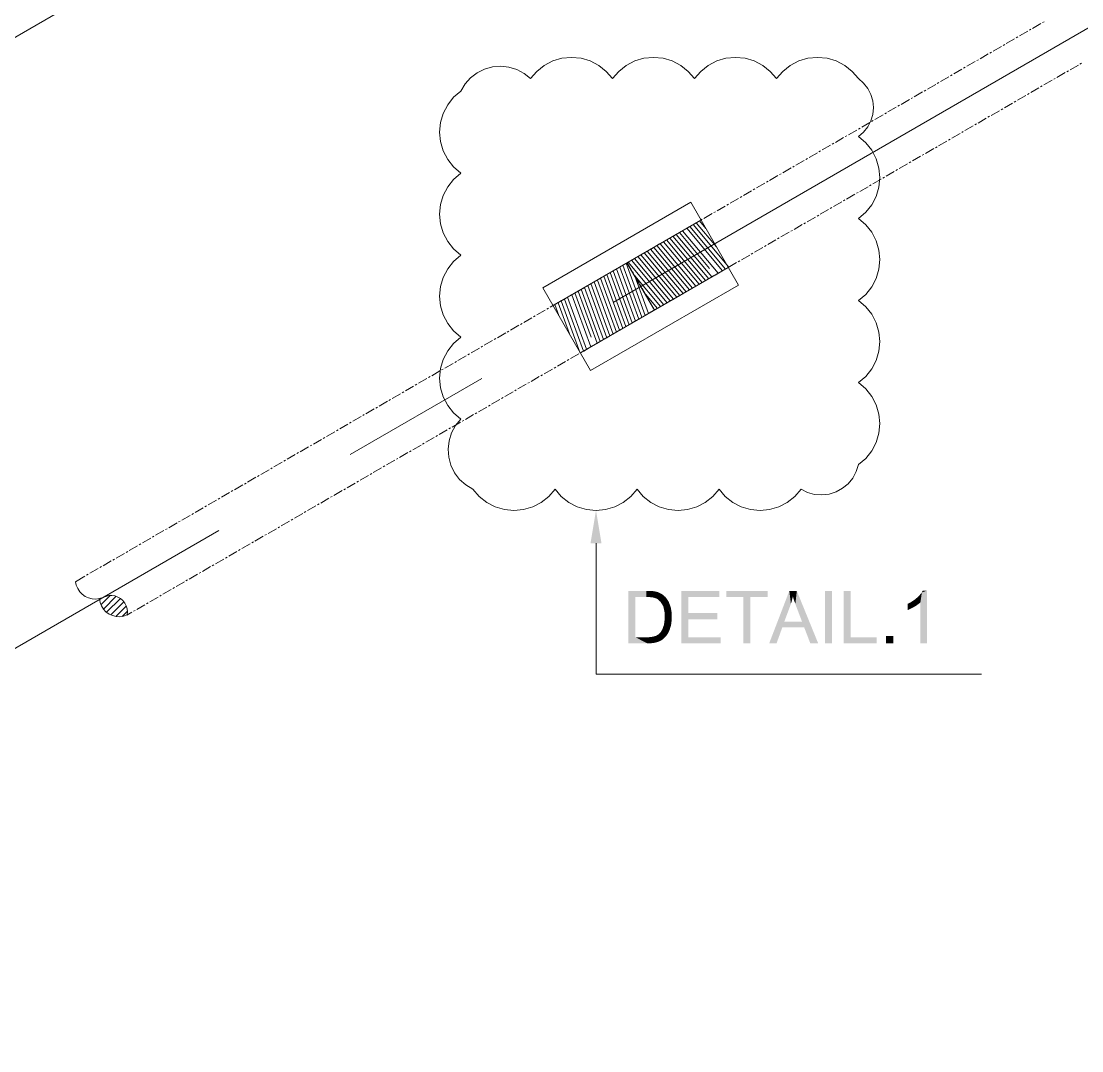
# Model space of a CAD drawing. Header units: millimetres. Extents: x 2 to 579, y 1 to 405.
# Drawn here: x 179.01 to 196.47, y 126.18 to 143.12 of the extents above; entities that cross this region are included whole.
import ezdxf

# ---------------------------------------------------------------- set-up
doc = ezdxf.new("R2010")
doc.units = ezdxf.units.MM
doc.linetypes.add('XKITLINE00', pattern=[0])
doc.layers.add('LinkedObject', color=7, linetype='Continuous', lineweight=0)

# ---------------------------------------------------------------- blocks, each defined once
blk = doc.blocks.new('*A4')
at = {"layer": 'LinkedObject'}
for color, points in [(6, [(188.567, 134.532), (188.387, 134.532), (188.477, 135.072)]), (7, [(189.011, 133.748), (189.125, 133.646), (189.011, 132.884)]), (7, [(189.306, 133.646), (189.011, 133.748), (189.308, 133.748)]), (7, [(189.125, 133.646), (189.011, 133.748), (189.306, 133.646)]), (7, [(189.308, 133.748), (189.357, 133.646), (189.306, 133.646)]), (7, [(189.358, 133.748), (189.357, 133.646), (189.308, 133.748)]), (7, [(189.358, 133.748), (189.431, 133.637), (189.357, 133.646)]), (7, [(189.435, 133.742), (189.431, 133.637), (189.358, 133.748)]), (7, [(189.997, 133.382), (189.883, 132.884), (189.883, 133.748)]), (7, [(189.997, 133.382), (189.883, 133.748), (189.997, 133.646)]), (7, [(190.508, 133.646), (189.883, 133.748), (190.508, 133.748)]), (7, [(189.997, 133.646), (189.883, 133.748), (190.508, 133.646)]), (7, [(190.621, 133.748), (190.905, 133.646), (190.621, 133.646)]), (7, [(191.019, 133.646), (190.905, 133.646), (190.621, 133.748)]), (7, [(191.019, 133.646), (190.621, 133.748), (191.305, 133.748)]), (7, [(191.019, 133.646), (191.305, 133.748), (191.305, 133.646)]), (7, [(191.66, 133.748), (191.671, 133.492), (191.328, 132.884)]), (7, [(191.671, 133.492), (191.66, 133.748), (191.686, 133.533)]), (7, [(191.686, 133.533), (191.66, 133.748), (191.709, 133.616)]), (7, [(191.709, 133.616), (191.66, 133.748), (191.718, 133.657)]), (7, [(191.783, 133.748), (191.718, 133.657), (191.66, 133.748)]), (7, [(191.718, 133.657), (191.783, 133.748), (191.728, 133.622)]), (7, [(191.728, 133.622), (191.783, 133.748), (191.759, 133.532)]), (7, [(191.759, 133.532), (191.783, 133.748), (191.779, 133.478)]), (7, [(191.779, 133.478), (191.783, 133.748), (191.87, 133.239)]), (7, [(191.87, 133.239), (191.783, 133.748), (191.905, 133.146)]), (7, [(191.905, 133.146), (191.783, 133.748), (192.135, 132.884)]), (7, [(192.36, 133.748), (192.246, 132.884), (192.246, 133.748)]), (7, [(192.36, 132.884), (192.246, 132.884), (192.36, 133.748)]), (7, [(192.671, 133.748), (192.557, 132.884), (192.557, 133.748)]), (7, [(192.671, 132.986), (192.557, 132.884), (192.671, 133.748)]), (7, [(193.924, 133.751), (193.842, 133.723), (193.856, 133.751)]), (7, [(193.924, 132.884), (193.842, 133.723), (193.924, 133.751)]), (7, [(189.011, 132.884), (189.125, 133.646), (189.125, 132.986)]), (7, [(189.462, 133.736), (189.431, 133.637), (189.435, 133.742)]), (7, [(189.462, 133.736), (189.454, 133.628), (189.431, 133.637)]), (7, [(189.454, 133.628), (189.462, 133.736), (189.486, 133.616)]), (7, [(189.562, 133.696), (189.462, 133.736), (189.499, 133.727)]), (7, [(189.588, 133.674), (189.462, 133.736), (189.562, 133.696)]), (7, [(189.54, 133.567), (189.462, 133.736), (189.588, 133.674)]), (7, [(189.486, 133.616), (189.462, 133.736), (189.54, 133.567)]), (7, [(189.588, 133.674), (189.562, 133.531), (189.54, 133.567)]), (7, [(189.622, 133.645), (189.562, 133.531), (189.588, 133.674)]), (7, [(189.674, 133.571), (189.562, 133.531), (189.622, 133.645)]), (7, [(190.905, 132.884), (191.019, 133.646), (191.019, 132.884)]), (7, [(190.905, 133.646), (191.019, 133.646), (190.905, 132.884)]), (7, [(193.749, 133.505), (193.651, 133.556), (193.728, 133.606)]), (7, [(193.762, 133.636), (193.818, 133.56), (193.728, 133.606)]), (7, [(193.728, 133.606), (193.818, 133.56), (193.749, 133.505)]), (7, [(193.818, 133.56), (193.762, 133.636), (193.795, 133.666)]), (7, [(193.842, 133.723), (193.818, 133.56), (193.795, 133.666)]), (7, [(193.818, 132.884), (193.842, 133.723), (193.924, 132.884)]), (7, [(193.818, 133.56), (193.842, 133.723), (193.818, 132.884)]), (7, [(189.562, 133.531), (189.674, 133.571), (189.585, 133.494)]), (7, [(189.585, 133.494), (189.674, 133.571), (189.69, 133.526)]), (7, [(189.69, 133.526), (189.607, 133.39), (189.585, 133.494)]), (7, [(189.707, 133.481), (189.607, 133.39), (189.69, 133.526)]), (7, [(189.724, 133.379), (189.607, 133.39), (189.707, 133.481)]), (7, [(191.328, 132.884), (191.671, 133.492), (191.576, 133.239)]), (7, [(193.651, 133.556), (193.687, 133.469), (193.606, 133.535)]), (7, [(193.606, 133.535), (193.687, 133.469), (193.606, 133.432)]), (7, [(193.606, 133.432), (193.687, 133.469), (193.631, 133.441)]), (7, [(193.687, 133.469), (193.651, 133.556), (193.718, 133.487)]), (7, [(193.718, 133.487), (193.651, 133.556), (193.749, 133.505)]), (7, [(193.749, 133.505), (193.818, 133.56), (193.799, 133.542)]), (7, [(189.607, 133.274), (189.724, 133.272), (189.596, 133.19)]), (7, [(189.596, 133.19), (189.724, 133.272), (189.701, 133.146)]), (7, [(189.724, 133.321), (189.607, 133.39), (189.724, 133.379)]), (7, [(189.607, 133.39), (189.724, 133.321), (189.607, 133.323)]), (7, [(189.724, 133.321), (189.607, 133.274), (189.607, 133.323)]), (7, [(189.724, 133.272), (189.607, 133.274), (189.724, 133.321)]), (7, [(189.701, 133.146), (189.724, 133.272), (189.713, 133.184)]), (7, [(189.997, 133.28), (189.883, 132.884), (189.997, 133.382)]), (7, [(189.997, 132.986), (189.883, 132.884), (189.997, 133.28)]), (7, [(190.476, 133.28), (189.997, 133.382), (190.476, 133.382)]), (7, [(189.997, 133.28), (189.997, 133.382), (190.476, 133.28)]), (7, [(191.544, 133.146), (191.328, 132.884), (191.576, 133.239)]), (7, [(191.576, 133.239), (191.905, 133.146), (191.544, 133.146)]), (7, [(191.87, 133.239), (191.905, 133.146), (191.576, 133.239)]), (7, [(189.643, 133.02), (189.521, 133.047), (189.541, 133.067)]), (7, [(189.541, 133.067), (189.701, 133.146), (189.643, 133.02)]), (7, [(189.573, 133.122), (189.701, 133.146), (189.541, 133.067)]), (7, [(189.584, 133.156), (189.701, 133.146), (189.573, 133.122)]), (7, [(189.701, 133.146), (189.584, 133.156), (189.596, 133.19)]), (7, [(189.643, 133.02), (189.701, 133.146), (189.66, 133.045)]), (7, [(189.66, 133.045), (189.701, 133.146), (189.69, 133.108)]), (7, [(191.328, 132.884), (191.544, 133.146), (191.449, 132.884)]), (7, [(191.905, 133.146), (192.135, 132.884), (192.005, 132.884)]), (7, [(189.125, 132.986), (189.322, 132.884), (189.011, 132.884)]), (7, [(189.309, 132.986), (189.322, 132.884), (189.125, 132.986)]), (7, [(189.309, 132.986), (189.361, 132.884), (189.322, 132.884)]), (7, [(189.352, 132.986), (189.361, 132.884), (189.309, 132.986)]), (7, [(189.461, 132.899), (189.352, 132.986), (189.419, 132.994)]), (7, [(189.431, 132.891), (189.352, 132.986), (189.461, 132.899)]), (7, [(189.361, 132.884), (189.352, 132.986), (189.431, 132.891)]), (7, [(189.443, 133.002), (189.461, 132.899), (189.419, 132.994)]), (7, [(189.468, 133.01), (189.461, 132.899), (189.443, 133.002)]), (7, [(189.461, 132.899), (189.468, 133.01), (189.491, 132.906)]), (7, [(189.564, 132.942), (189.468, 133.01), (189.506, 133.032)]), (7, [(189.543, 132.928), (189.468, 133.01), (189.564, 132.942)]), (7, [(189.491, 132.906), (189.468, 133.01), (189.543, 132.928)]), (7, [(189.521, 133.047), (189.585, 132.956), (189.506, 133.032)]), (7, [(189.506, 133.032), (189.585, 132.956), (189.564, 132.942)]), (7, [(189.625, 132.996), (189.521, 133.047), (189.643, 133.02)]), (7, [(189.585, 132.956), (189.521, 133.047), (189.625, 132.996)]), (7, [(189.883, 132.884), (189.997, 132.986), (190.528, 132.884)]), (7, [(190.528, 132.884), (189.997, 132.986), (190.528, 132.986)]), (7, [(192.557, 132.884), (192.671, 132.986), (193.097, 132.884)]), (7, [(193.097, 132.884), (192.671, 132.986), (193.097, 132.986)]), (7, [(193.37, 133.005), (193.249, 132.884), (193.249, 133.005)]), (7, [(193.37, 132.884), (193.249, 132.884), (193.37, 133.005)])]:
    blk.add_hatch(color=color, dxfattribs=at).paths.add_polyline_path(points, flags=17)
at = {"layer": 'LinkedObject', "color": 6, "linetype": 'XKITLINE00', "lineweight": 0}
for p, q in [((157.944, 130.741), (199.337, 154.665)), ((188.761, 138.497), (203.582, 147.063)), ((184.432, 135.995), (186.596, 137.246)), ((167.446, 126.178), (182.267, 134.744)), ((188.477, 134.532), (188.477, 132.375)), ((188.477, 132.375), (194.825, 132.375))]:
    blk.add_line(p, q, dxfattribs=at)
at = {"layer": 'LinkedObject', "color": 9, "linetype": 'XKITLINE00', "lineweight": 0}
for p, q in [((195.665, 143.007), (195.8, 143.085)), ((195.827, 143.101), (195.854, 143.117)), ((195.232, 142.757), (195.367, 142.835)), ((195.395, 142.851), (195.422, 142.867)), ((195.449, 142.882), (195.584, 142.96)), ((195.611, 142.976), (195.638, 142.992)), ((195.016, 142.632), (195.151, 142.71)), ((195.178, 142.726), (195.205, 142.741)), ((194.745, 142.476), (194.772, 142.491)), ((194.799, 142.507), (194.935, 142.585)), ((194.962, 142.601), (194.989, 142.616)), ((194.366, 142.257), (194.502, 142.335)), ((194.529, 142.351), (194.556, 142.366)), ((194.583, 142.382), (194.718, 142.46)), ((196.229, 142.294), (196.256, 142.309)), ((196.283, 142.325), (196.418, 142.403)), ((196.445, 142.419), (196.472, 142.434)), ((194.15, 142.132), (194.285, 142.21)), ((194.312, 142.225), (194.339, 142.241)), ((195.85, 142.075), (195.985, 142.153)), ((196.012, 142.169), (196.039, 142.184)), ((196.066, 142.2), (196.202, 142.278)), ((193.717, 141.881), (193.852, 141.96)), ((193.879, 141.975), (193.906, 141.991)), ((193.933, 142.007), (194.069, 142.085)), ((194.096, 142.1), (194.123, 142.116)), ((195.634, 141.95), (195.769, 142.028)), ((195.796, 142.043), (195.823, 142.059)), ((193.501, 141.756), (193.636, 141.835)), ((193.663, 141.85), (193.69, 141.866)), ((195.363, 141.793), (195.39, 141.809)), ((195.417, 141.825), (195.552, 141.903)), ((195.579, 141.918), (195.607, 141.934)), ((193.23, 141.6), (193.257, 141.616)), ((193.284, 141.631), (193.419, 141.709)), ((193.446, 141.725), (193.474, 141.741)), ((194.984, 141.574), (195.12, 141.652)), ((195.147, 141.668), (195.174, 141.684)), ((195.201, 141.699), (195.336, 141.778)), ((192.851, 141.381), (192.987, 141.459)), ((193.014, 141.475), (193.041, 141.49)), ((193.068, 141.506), (193.203, 141.584)), ((194.714, 141.418), (194.741, 141.434)), ((194.768, 141.449), (194.903, 141.527)), ((194.93, 141.543), (194.957, 141.559)), ((192.635, 141.256), (192.77, 141.334)), ((192.797, 141.35), (192.824, 141.365)), ((194.335, 141.199), (194.47, 141.277)), ((194.497, 141.293), (194.524, 141.308)), ((194.551, 141.324), (194.687, 141.402)), ((192.202, 141.006), (192.337, 141.084)), ((192.364, 141.1), (192.391, 141.115)), ((192.418, 141.131), (192.554, 141.209)), ((192.581, 141.225), (192.608, 141.24)), ((194.118, 141.074), (194.254, 141.152)), ((194.281, 141.168), (194.308, 141.183)), ((191.985, 140.881), (192.121, 140.959)), ((192.148, 140.974), (192.175, 140.99)), ((193.848, 140.918), (193.875, 140.933)), ((193.902, 140.949), (194.037, 141.027)), ((194.064, 141.043), (194.091, 141.058)), ((191.715, 140.724), (191.742, 140.74)), ((191.769, 140.756), (191.904, 140.834)), ((191.931, 140.849), (191.958, 140.865)), ((193.469, 140.699), (193.604, 140.777)), ((193.631, 140.792), (193.658, 140.808)), ((193.686, 140.824), (193.821, 140.902)), ((191.336, 140.505), (191.471, 140.584)), ((191.498, 140.599), (191.525, 140.615)), ((191.553, 140.63), (191.688, 140.709)), ((193.199, 140.542), (193.226, 140.558)), ((193.253, 140.574), (193.388, 140.652)), ((193.415, 140.667), (193.442, 140.683)), ((191.12, 140.38), (191.255, 140.458)), ((191.282, 140.474), (191.309, 140.49)), ((192.82, 140.323), (192.955, 140.401)), ((192.982, 140.417), (193.009, 140.433)), ((193.036, 140.448), (193.171, 140.527)), ((190.687, 140.13), (190.822, 140.208)), ((190.849, 140.224), (190.876, 140.239)), ((190.903, 140.255), (191.038, 140.333)), ((191.066, 140.349), (191.093, 140.365)), ((192.603, 140.198), (192.739, 140.276)), ((192.766, 140.292), (192.793, 140.308)), ((190.47, 140.005), (190.606, 140.083)), ((190.633, 140.099), (190.66, 140.114)), ((192.333, 140.042), (192.36, 140.057)), ((192.387, 140.073), (192.522, 140.151)), ((192.549, 140.167), (192.576, 140.183)), ((190.2, 139.849), (190.227, 139.864)), ((190.254, 139.88), (190.389, 139.958)), ((190.416, 139.974), (190.443, 139.989)), ((191.954, 139.823), (192.089, 139.901)), ((192.116, 139.917), (192.143, 139.932)), ((192.17, 139.948), (192.306, 140.026)), ((189.821, 139.63), (189.956, 139.708)), ((189.983, 139.723), (190.01, 139.739)), ((190.037, 139.755), (190.173, 139.833)), ((191.738, 139.698), (191.873, 139.776)), ((191.9, 139.792), (191.927, 139.807)), ((189.605, 139.505), (189.74, 139.583)), ((189.767, 139.598), (189.794, 139.614)), ((191.305, 139.448), (191.44, 139.526)), ((191.467, 139.541), (191.494, 139.557)), ((191.521, 139.573), (191.656, 139.651)), ((191.683, 139.667), (191.71, 139.682)), ((189.334, 139.348), (189.361, 139.364)), ((189.388, 139.379), (189.523, 139.458)), ((189.55, 139.473), (189.577, 139.489)), ((191.088, 139.323), (191.223, 139.401)), ((191.25, 139.416), (191.278, 139.432)), ((189.231, 139.289), (189.307, 139.333)), ((190.818, 139.166), (190.845, 139.182)), ((190.872, 139.197), (191.007, 139.276)), ((191.034, 139.291), (191.061, 139.307)), ((188.586, 138.916), (188.744, 139.007)), ((189.063, 139.027), (188.992, 139.151)), ((189.094, 138.973), (189.079, 139)), ((190.439, 138.947), (190.574, 139.025)), ((190.601, 139.041), (190.628, 139.057)), ((190.655, 139.072), (190.791, 139.151)), ((188.37, 138.791), (188.505, 138.869)), ((188.532, 138.885), (188.559, 138.9)), ((189.188, 138.811), (189.11, 138.946)), ((190.222, 138.822), (190.358, 138.9)), ((190.385, 138.916), (190.412, 138.932)), ((188.099, 138.635), (188.126, 138.65)), ((188.154, 138.666), (188.289, 138.744)), ((188.316, 138.76), (188.343, 138.775)), ((189.219, 138.757), (189.204, 138.784)), ((189.313, 138.595), (189.235, 138.73)), ((189.789, 138.572), (189.925, 138.65)), ((189.952, 138.666), (189.979, 138.681)), ((190.006, 138.697), (190.141, 138.775)), ((190.168, 138.791), (190.195, 138.806)), ((187.721, 138.416), (187.856, 138.494)), ((187.883, 138.51), (187.91, 138.525)), ((187.937, 138.541), (188.072, 138.619)), ((189.345, 138.54), (189.329, 138.567)), ((189.431, 138.39), (189.36, 138.513)), ((189.573, 138.447), (189.708, 138.525)), ((189.735, 138.541), (189.762, 138.556)), ((187.504, 138.291), (187.639, 138.369)), ((187.667, 138.384), (187.694, 138.4)), ((189.302, 138.29), (189.33, 138.306)), ((189.357, 138.322), (189.492, 138.4)), ((189.519, 138.416), (189.546, 138.431)), ((187.071, 138.04), (187.207, 138.119)), ((187.234, 138.134), (187.261, 138.15)), ((187.288, 138.166), (187.423, 138.244)), ((187.45, 138.259), (187.477, 138.275)), ((188.924, 138.072), (189.059, 138.15)), ((189.086, 138.165), (189.113, 138.181)), ((189.14, 138.197), (189.275, 138.275)), ((186.855, 137.915), (186.99, 137.994)), ((187.017, 138.009), (187.044, 138.025)), ((188.707, 137.946), (188.842, 138.025)), ((188.87, 138.04), (188.897, 138.056)), ((186.584, 137.759), (186.611, 137.775)), ((186.638, 137.79), (186.774, 137.868)), ((186.801, 137.884), (186.828, 137.9)), ((188.274, 137.696), (188.41, 137.774)), ((188.437, 137.79), (188.464, 137.806)), ((188.491, 137.821), (188.626, 137.9)), ((188.653, 137.915), (188.68, 137.931)), ((186.205, 137.54), (186.341, 137.618)), ((186.368, 137.634), (186.395, 137.649)), ((186.422, 137.665), (186.557, 137.743)), ((188.058, 137.571), (188.193, 137.649)), ((188.22, 137.665), (188.247, 137.681)), ((185.989, 137.415), (186.124, 137.493)), ((186.151, 137.509), (186.178, 137.524)), ((187.787, 137.415), (187.814, 137.43)), ((187.841, 137.446), (187.977, 137.524)), ((188.004, 137.54), (188.031, 137.555)), ((185.556, 137.165), (185.691, 137.243)), ((185.718, 137.259), (185.746, 137.274)), ((185.773, 137.29), (185.908, 137.368)), ((185.935, 137.384), (185.962, 137.399)), ((187.409, 137.196), (187.544, 137.274)), ((187.571, 137.29), (187.598, 137.305)), ((187.625, 137.321), (187.76, 137.399)), ((185.34, 137.04), (185.475, 137.118)), ((185.502, 137.133), (185.529, 137.149)), ((187.192, 137.071), (187.327, 137.149)), ((187.354, 137.165), (187.381, 137.18)), ((185.069, 136.883), (185.096, 136.899)), ((185.123, 136.915), (185.259, 136.993)), ((185.286, 137.008), (185.313, 137.024)), ((186.759, 136.821), (186.894, 136.899)), ((186.922, 136.914), (186.949, 136.93)), ((186.976, 136.946), (187.111, 137.024)), ((187.138, 137.039), (187.165, 137.055)), ((184.69, 136.664), (184.826, 136.743)), ((184.853, 136.758), (184.88, 136.774)), ((184.907, 136.789), (185.042, 136.868)), ((186.543, 136.695), (186.678, 136.774)), ((186.705, 136.789), (186.732, 136.805)), ((184.474, 136.539), (184.609, 136.617)), ((184.636, 136.633), (184.663, 136.649)), ((186.272, 136.539), (186.299, 136.555)), ((186.326, 136.57), (186.462, 136.649)), ((186.489, 136.664), (186.516, 136.68)), ((184.041, 136.289), (184.176, 136.367)), ((184.203, 136.383), (184.23, 136.398)), ((184.257, 136.414), (184.393, 136.492)), ((184.42, 136.508), (184.447, 136.524)), ((185.893, 136.32), (186.029, 136.398)), ((186.056, 136.414), (186.083, 136.43)), ((186.11, 136.445), (186.245, 136.523)), ((183.825, 136.164), (183.96, 136.242)), ((183.987, 136.258), (184.014, 136.273)), ((185.677, 136.195), (185.812, 136.273)), ((185.839, 136.289), (185.866, 136.304)), ((183.554, 136.008), (183.581, 136.023)), ((183.608, 136.039), (183.743, 136.117)), ((183.77, 136.133), (183.797, 136.148)), ((185.244, 135.945), (185.379, 136.023)), ((185.406, 136.039), (185.433, 136.054)), ((185.46, 136.07), (185.596, 136.148)), ((185.623, 136.164), (185.65, 136.179)), ((183.175, 135.789), (183.31, 135.867)), ((183.338, 135.882), (183.365, 135.898)), ((183.392, 135.914), (183.527, 135.992)), ((185.028, 135.82), (185.163, 135.898)), ((185.19, 135.914), (185.217, 135.929)), ((182.959, 135.664), (183.094, 135.742)), ((183.121, 135.757), (183.148, 135.773)), ((184.757, 135.663), (184.784, 135.679)), ((184.811, 135.695), (184.946, 135.773)), ((184.973, 135.788), (185.001, 135.804)), ((182.688, 135.507), (182.715, 135.523)), ((182.742, 135.538), (182.878, 135.617)), ((182.905, 135.632), (182.932, 135.648)), ((184.378, 135.444), (184.514, 135.523)), ((184.541, 135.538), (184.568, 135.554)), ((184.595, 135.57), (184.73, 135.648)), ((182.309, 135.288), (182.445, 135.366)), ((182.472, 135.382), (182.499, 135.398)), ((182.526, 135.413), (182.661, 135.492)), ((184.162, 135.319), (184.297, 135.398)), ((184.324, 135.413), (184.351, 135.429)), ((182.039, 135.132), (182.066, 135.147)), ((182.093, 135.163), (182.228, 135.241)), ((182.255, 135.257), (182.282, 135.273)), ((183.729, 135.069), (183.864, 135.147)), ((183.891, 135.163), (183.918, 135.179)), ((183.945, 135.194), (184.081, 135.272)), ((184.108, 135.288), (184.135, 135.304)), ((181.66, 134.913), (181.795, 134.991)), ((181.822, 135.007), (181.849, 135.022)), ((181.877, 135.038), (182.012, 135.116)), ((183.512, 134.944), (183.648, 135.022)), ((183.675, 135.038), (183.702, 135.053)), ((181.444, 134.788), (181.579, 134.866)), ((181.606, 134.882), (181.633, 134.897)), ((183.242, 134.788), (183.269, 134.803)), ((183.296, 134.819), (183.431, 134.897)), ((183.458, 134.913), (183.485, 134.928)), ((181.173, 134.631), (181.2, 134.647)), ((181.227, 134.663), (181.362, 134.741)), ((181.39, 134.757), (181.417, 134.772)), ((182.863, 134.569), (182.998, 134.647)), ((183.025, 134.663), (183.052, 134.678)), ((183.08, 134.694), (183.215, 134.772)), ((180.794, 134.413), (180.93, 134.491)), ((180.957, 134.506), (180.984, 134.522)), ((181.011, 134.538), (181.146, 134.616)), ((182.647, 134.444), (182.782, 134.522)), ((182.809, 134.537), (182.836, 134.553)), ((180.524, 134.256), (180.551, 134.272)), ((180.578, 134.287), (180.713, 134.366)), ((180.74, 134.381), (180.767, 134.397)), ((182.214, 134.193), (182.349, 134.272)), ((182.376, 134.287), (182.403, 134.303)), ((182.43, 134.319), (182.565, 134.397)), ((182.593, 134.412), (182.62, 134.428)), ((180.145, 134.037), (180.28, 134.115)), ((180.307, 134.131), (180.334, 134.147)), ((180.361, 134.162), (180.497, 134.241)), ((181.997, 134.068), (182.133, 134.147)), ((182.16, 134.162), (182.187, 134.178)), ((179.906, 133.899), (180.064, 133.99)), ((180.091, 134.006), (180.118, 134.022)), ((181.727, 133.912), (181.754, 133.928)), ((181.781, 133.943), (181.916, 134.021)), ((181.943, 134.037), (181.97, 134.053)), ((181.348, 133.693), (181.483, 133.771)), ((181.51, 133.787), (181.537, 133.803)), ((181.564, 133.818), (181.7, 133.896)), ((181.132, 133.568), (181.267, 133.646)), ((181.294, 133.662), (181.321, 133.677)), ((180.861, 133.412), (180.888, 133.427)), ((180.915, 133.443), (181.05, 133.521)), ((181.077, 133.537), (181.104, 133.552)), ((180.755, 133.35), (180.834, 133.396))]:
    blk.add_line(p, q, dxfattribs=at)
at = {"layer": 'LinkedObject', "color": 2, "linetype": 'XKITLINE00', "lineweight": 0}
for p, q in [((187.916, 142.515), (187.765, 142.47)), ((188.074, 142.53), (187.916, 142.515)), ((188.231, 142.515), (188.074, 142.53)), ((188.382, 142.47), (188.231, 142.515)), ((189.266, 142.515), (189.115, 142.47)), ((189.424, 142.53), (189.266, 142.515)), ((189.581, 142.515), (189.424, 142.53)), ((189.732, 142.47), (189.581, 142.515)), ((190.616, 142.515), (190.465, 142.47)), ((190.774, 142.53), (190.616, 142.515)), ((190.931, 142.515), (190.774, 142.53)), ((191.082, 142.47), (190.931, 142.515)), ((191.966, 142.515), (191.815, 142.47)), ((192.124, 142.53), (191.966, 142.515)), ((192.281, 142.515), (192.124, 142.53)), ((192.432, 142.47), (192.281, 142.515)), ((186.641, 142.338), (186.52, 142.277)), ((186.773, 142.375), (186.641, 142.338)), ((186.908, 142.386), (186.773, 142.375)), ((187.044, 142.37), (186.908, 142.386)), ((187.173, 142.33), (187.044, 142.37)), ((187.293, 142.265), (187.173, 142.33)), ((187.625, 142.397), (187.501, 142.299)), ((187.765, 142.47), (187.625, 142.397)), ((188.522, 142.397), (188.382, 142.47)), ((188.646, 142.299), (188.522, 142.397)), ((188.975, 142.397), (188.851, 142.299)), ((189.115, 142.47), (188.975, 142.397)), ((189.872, 142.397), (189.732, 142.47)), ((189.996, 142.299), (189.872, 142.397)), ((190.325, 142.397), (190.201, 142.299)), ((190.465, 142.47), (190.325, 142.397)), ((191.222, 142.397), (191.082, 142.47)), ((191.346, 142.299), (191.222, 142.397)), ((191.675, 142.397), (191.551, 142.299)), ((191.815, 142.47), (191.675, 142.397)), ((192.572, 142.397), (192.432, 142.47)), ((192.696, 142.299), (192.572, 142.397)), ((186.412, 142.194), (186.322, 142.092)), ((186.52, 142.277), (186.412, 142.194)), ((187.399, 142.179), (187.293, 142.265)), ((187.501, 142.299), (187.399, 142.179)), ((187.399, 142.179), (187.399, 142.179)), ((188.749, 142.179), (188.646, 142.299)), ((188.851, 142.299), (188.749, 142.179)), ((188.749, 142.179), (188.749, 142.179)), ((190.099, 142.179), (189.996, 142.299)), ((190.201, 142.299), (190.099, 142.179)), ((190.099, 142.179), (190.099, 142.179)), ((191.449, 142.179), (191.346, 142.299)), ((191.551, 142.299), (191.449, 142.179)), ((191.449, 142.179), (191.449, 142.179)), ((192.799, 142.179), (192.696, 142.299)), ((192.883, 142.106), (192.799, 142.179)), ((186.253, 141.974), (186.133, 141.872)), ((186.322, 142.092), (186.253, 141.974)), ((186.253, 141.974), (186.253, 141.974)), ((192.953, 142.019), (192.883, 142.106)), ((193.004, 141.92), (192.953, 142.019)), ((186.133, 141.872), (186.035, 141.748)), ((193.036, 141.813), (193.004, 141.92)), ((193.046, 141.702), (193.036, 141.813)), ((185.962, 141.608), (185.917, 141.456)), ((186.035, 141.748), (185.962, 141.608)), ((193.036, 141.591), (193.046, 141.702)), ((185.917, 141.456), (185.902, 141.299)), ((192.953, 141.386), (193.004, 141.485)), ((193.004, 141.485), (193.036, 141.591)), ((185.902, 141.299), (185.917, 141.142)), ((192.799, 141.226), (192.883, 141.298)), ((192.883, 141.298), (192.953, 141.386)), ((185.917, 141.142), (185.962, 140.991)), ((192.919, 141.123), (192.799, 141.226)), ((192.799, 141.226), (192.799, 141.226)), ((193.017, 141), (192.919, 141.123)), ((185.962, 140.991), (186.035, 140.85)), ((193.09, 140.86), (193.017, 141)), ((186.035, 140.85), (186.133, 140.727)), ((193.135, 140.708), (193.09, 140.86)), ((186.133, 140.727), (186.253, 140.624)), ((186.253, 140.624), (186.133, 140.522)), ((186.253, 140.624), (186.253, 140.624)), ((193.15, 140.551), (193.135, 140.708)), ((186.035, 140.398), (185.962, 140.258)), ((186.133, 140.522), (186.035, 140.398)), ((193.09, 140.242), (193.135, 140.394)), ((193.135, 140.394), (193.15, 140.551)), ((185.962, 140.258), (185.917, 140.106)), ((193.017, 140.102), (193.09, 140.242)), ((185.917, 140.106), (185.902, 139.949)), ((192.919, 139.979), (193.017, 140.102)), ((185.902, 139.949), (185.917, 139.792)), ((192.799, 139.876), (192.919, 139.979)), ((192.919, 139.773), (192.799, 139.876)), ((192.799, 139.876), (192.799, 139.876)), ((185.917, 139.792), (185.962, 139.641)), ((193.017, 139.65), (192.919, 139.773)), ((185.962, 139.641), (186.035, 139.5)), ((193.09, 139.51), (193.017, 139.65)), ((193.135, 139.358), (193.09, 139.51)), ((186.035, 139.5), (186.133, 139.377)), ((186.133, 139.377), (186.253, 139.274)), ((193.15, 139.201), (193.135, 139.358)), ((186.133, 139.172), (186.035, 139.048)), ((186.253, 139.274), (186.133, 139.172)), ((186.253, 139.274), (186.253, 139.274)), ((193.135, 139.044), (193.15, 139.201)), ((186.035, 139.048), (185.962, 138.908)), ((193.09, 138.892), (193.135, 139.044)), ((185.962, 138.908), (185.917, 138.756)), ((193.017, 138.752), (193.09, 138.892)), ((185.917, 138.756), (185.902, 138.599)), ((192.919, 138.629), (193.017, 138.752)), ((185.902, 138.599), (185.917, 138.442)), ((192.799, 138.526), (192.919, 138.629)), ((192.919, 138.423), (192.799, 138.526)), ((192.799, 138.526), (192.799, 138.526)), ((185.917, 138.442), (185.962, 138.291)), ((185.962, 138.291), (186.035, 138.15)), ((193.017, 138.3), (192.919, 138.423)), ((193.09, 138.16), (193.017, 138.3)), ((186.035, 138.15), (186.133, 138.027)), ((193.135, 138.008), (193.09, 138.16)), ((186.133, 138.027), (186.253, 137.924)), ((193.15, 137.851), (193.135, 138.008)), ((186.133, 137.822), (186.035, 137.698)), ((186.253, 137.924), (186.133, 137.822)), ((186.253, 137.924), (186.253, 137.924)), ((193.135, 137.694), (193.15, 137.851)), ((186.035, 137.698), (185.962, 137.558)), ((193.09, 137.542), (193.135, 137.694)), ((185.962, 137.558), (185.917, 137.406)), ((193.017, 137.402), (193.09, 137.542)), ((185.917, 137.406), (185.902, 137.249)), ((185.902, 137.249), (185.917, 137.092)), ((192.799, 137.176), (192.919, 137.279)), ((192.919, 137.279), (193.017, 137.402)), ((185.917, 137.092), (185.962, 136.941)), ((192.919, 137.073), (192.799, 137.176)), ((192.799, 137.176), (192.799, 137.176)), ((193.017, 136.95), (192.919, 137.073)), ((185.962, 136.941), (186.035, 136.8)), ((193.09, 136.81), (193.017, 136.95)), ((186.035, 136.8), (186.133, 136.677)), ((193.135, 136.658), (193.09, 136.81)), ((186.133, 136.677), (186.253, 136.574)), ((186.253, 136.574), (186.166, 136.469)), ((186.253, 136.574), (186.253, 136.574)), ((193.15, 136.501), (193.135, 136.658)), ((186.166, 136.469), (186.1, 136.349)), ((193.135, 136.344), (193.15, 136.501)), ((186.058, 136.219), (186.042, 136.083)), ((186.1, 136.349), (186.058, 136.219)), ((193.017, 136.052), (193.09, 136.192)), ((193.09, 136.192), (193.135, 136.344)), ((186.042, 136.083), (186.053, 135.947)), ((192.919, 135.929), (193.017, 136.052)), ((186.053, 135.947), (186.089, 135.815)), ((192.799, 135.826), (192.919, 135.929)), ((186.089, 135.815), (186.149, 135.692)), ((186.149, 135.692), (186.232, 135.584)), ((192.705, 135.605), (192.762, 135.711)), ((192.762, 135.711), (192.799, 135.826)), ((192.799, 135.826), (192.799, 135.826)), ((186.232, 135.584), (186.334, 135.493)), ((186.334, 135.493), (186.452, 135.423)), ((192.536, 135.436), (192.629, 135.512)), ((192.629, 135.512), (192.705, 135.605)), ((186.452, 135.423), (186.452, 135.423)), ((186.452, 135.423), (186.554, 135.303)), ((187.699, 135.303), (187.802, 135.423)), ((187.802, 135.423), (187.802, 135.423)), ((187.802, 135.423), (187.904, 135.303)), ((189.049, 135.303), (189.152, 135.423)), ((189.152, 135.423), (189.152, 135.423)), ((189.152, 135.423), (189.254, 135.303)), ((190.399, 135.303), (190.502, 135.423)), ((190.502, 135.423), (190.502, 135.423)), ((190.502, 135.423), (190.604, 135.303)), ((191.749, 135.303), (191.852, 135.423)), ((191.852, 135.423), (191.852, 135.423)), ((191.852, 135.423), (191.959, 135.369)), ((191.959, 135.369), (192.076, 135.337)), ((192.076, 135.337), (192.196, 135.328)), ((192.196, 135.328), (192.315, 135.342)), ((192.315, 135.342), (192.43, 135.378)), ((192.43, 135.378), (192.536, 135.436)), ((186.554, 135.303), (186.678, 135.204)), ((186.678, 135.204), (186.818, 135.132)), ((187.435, 135.132), (187.575, 135.204)), ((187.575, 135.204), (187.699, 135.303)), ((187.904, 135.303), (188.028, 135.204)), ((188.028, 135.204), (188.168, 135.132)), ((188.785, 135.132), (188.925, 135.204)), ((188.925, 135.204), (189.049, 135.303)), ((189.254, 135.303), (189.378, 135.204)), ((189.378, 135.204), (189.518, 135.132)), ((190.135, 135.132), (190.275, 135.204)), ((190.275, 135.204), (190.399, 135.303)), ((190.604, 135.303), (190.728, 135.204)), ((190.728, 135.204), (190.868, 135.132)), ((191.485, 135.132), (191.625, 135.204)), ((191.625, 135.204), (191.749, 135.303)), ((186.818, 135.132), (186.969, 135.087)), ((186.969, 135.087), (187.127, 135.072)), ((187.127, 135.072), (187.284, 135.087)), ((187.284, 135.087), (187.435, 135.132)), ((188.168, 135.132), (188.319, 135.087)), ((188.319, 135.087), (188.477, 135.072)), ((188.477, 135.072), (188.634, 135.087)), ((188.634, 135.087), (188.785, 135.132)), ((189.518, 135.132), (189.669, 135.087)), ((189.669, 135.087), (189.827, 135.072)), ((189.827, 135.072), (189.984, 135.087)), ((189.984, 135.087), (190.135, 135.132)), ((190.868, 135.132), (191.019, 135.087)), ((191.019, 135.087), (191.177, 135.072)), ((191.177, 135.072), (191.334, 135.087)), ((191.334, 135.087), (191.485, 135.132))]:
    blk.add_line(p, q, dxfattribs=at)
at = {"layer": 'LinkedObject', "color": 4, "linetype": 'XKITLINE00', "lineweight": 0}
for p, q in [((187.601, 138.736), (190.036, 140.144)), ((190.824, 138.78), (190.036, 140.144)), ((190.205, 139.852), (187.77, 138.444)), ((190.655, 139.072), (188.22, 137.665)), ((188.987, 139.148), (189.438, 138.369)), ((188.389, 137.373), (187.601, 138.736)), ((188.389, 137.373), (190.824, 138.78))]:
    blk.add_line(p, q, dxfattribs=at)
at = {"layer": 'LinkedObject', "color": 1, "linetype": 'XKITLINE00', "lineweight": 0}
for p, q in [((189.97, 139.716), (190.557, 139.016)), ((190.022, 139.746), (190.61, 139.046)), ((190.075, 139.776), (190.663, 139.077)), ((190.128, 139.807), (190.459, 139.413)), ((190.18, 139.837), (190.286, 139.712)), ((189.639, 139.524), (190.226, 138.824)), ((189.691, 139.555), (190.279, 138.855)), ((189.744, 139.585), (190.332, 138.885)), ((189.797, 139.616), (190.385, 138.916)), ((189.797, 139.616), (190.385, 138.916)), ((189.85, 139.646), (190.348, 139.052)), ((189.902, 139.677), (190.49, 138.977)), ((189.322, 139.341), (189.91, 138.642)), ((189.375, 139.372), (189.963, 138.672)), ((189.428, 139.402), (190.016, 138.703)), ((189.481, 139.433), (190.068, 138.733)), ((189.533, 139.463), (190.121, 138.764)), ((189.586, 139.494), (190.174, 138.794)), ((189.059, 139.189), (189.646, 138.489)), ((189.111, 139.22), (189.699, 138.52)), ((189.164, 139.25), (189.752, 138.55)), ((189.217, 139.281), (189.805, 138.581)), ((189.27, 139.311), (189.857, 138.611)), ((188.71, 138.987), (189.023, 138.129)), ((188.762, 139.018), (189.075, 138.159)), ((188.815, 139.048), (189.128, 138.19)), ((188.868, 139.079), (189.181, 138.22)), ((188.921, 139.109), (189.234, 138.251)), ((188.973, 139.14), (189.286, 138.281)), ((189.006, 139.159), (189.594, 138.459)), ((188.446, 138.835), (188.759, 137.976)), ((188.499, 138.865), (188.812, 138.007)), ((188.552, 138.896), (188.864, 138.037)), ((188.604, 138.926), (188.917, 138.068)), ((188.657, 138.957), (188.97, 138.098)), ((189.114, 138.928), (189.339, 138.312)), ((189.119, 138.931), (189.541, 138.428)), ((188.13, 138.652), (188.395, 137.923)), ((188.182, 138.683), (188.495, 137.824)), ((188.182, 138.683), (188.495, 137.824)), ((188.235, 138.713), (188.548, 137.855)), ((188.288, 138.744), (188.601, 137.885)), ((188.341, 138.774), (188.654, 137.915)), ((188.393, 138.805), (188.706, 137.946)), ((187.799, 138.461), (187.865, 138.278)), ((187.852, 138.491), (188.038, 137.979)), ((187.904, 138.522), (188.217, 137.663)), ((187.957, 138.552), (188.27, 137.694)), ((188.01, 138.583), (188.323, 137.724)), ((188.077, 138.622), (188.39, 137.763)), ((189.292, 138.632), (189.488, 138.398)), ((180.485, 133.676), (180.326, 133.517)), ((180.578, 133.66), (180.367, 133.449)), ((180.649, 133.623), (180.421, 133.395)), ((180.703, 133.569), (180.488, 133.354)), ((180.742, 133.499), (180.571, 133.328)), ((180.759, 133.407), (180.678, 133.327))]:
    blk.add_line(p, q, dxfattribs=at)
at = {"layer": 'LinkedObject', "color": 3, "linetype": 'XKITLINE00', "lineweight": 0}
for p, q in [((179.906, 133.899), (179.92, 133.841)), ((179.92, 133.841), (179.944, 133.785)), ((179.944, 133.785), (179.977, 133.735)), ((179.977, 133.735), (180.02, 133.692)), ((180.02, 133.692), (180.069, 133.657)), ((180.069, 133.657), (180.124, 133.632)), ((180.124, 133.632), (180.182, 133.617)), ((180.182, 133.617), (180.242, 133.613)), ((180.242, 133.613), (180.302, 133.62)), ((180.301, 133.62), (180.312, 133.559)), ((180.302, 133.62), (180.36, 133.638)), ((180.406, 133.658), (180.36, 133.638)), ((180.456, 133.67), (180.406, 133.658)), ((180.507, 133.672), (180.456, 133.67)), ((180.557, 133.664), (180.507, 133.672)), ((180.605, 133.647), (180.557, 133.664)), ((180.649, 133.621), (180.605, 133.647)), ((180.688, 133.588), (180.649, 133.621)), ((180.719, 133.548), (180.688, 133.588)), ((180.312, 133.559), (180.334, 133.501)), ((180.334, 133.501), (180.367, 133.448)), ((180.367, 133.448), (180.409, 133.403)), ((180.409, 133.403), (180.46, 133.367)), ((180.743, 133.502), (180.719, 133.548)), ((180.757, 133.454), (180.743, 133.502)), ((180.762, 133.403), (180.757, 133.454)), ((180.758, 133.352), (180.762, 133.403)), ((180.46, 133.367), (180.516, 133.341)), ((180.516, 133.341), (180.576, 133.326)), ((180.576, 133.326), (180.638, 133.323)), ((180.638, 133.323), (180.699, 133.332)), ((180.699, 133.332), (180.758, 133.352))]:
    blk.add_line(p, q, dxfattribs=at)

msp = doc.modelspace()

# ---------------------------------------------------------------- block references
at = {"lineweight": 0}
msp.add_blockref('*A4', (0, 0), dxfattribs=at)

doc.saveas('drawing.dxf')
